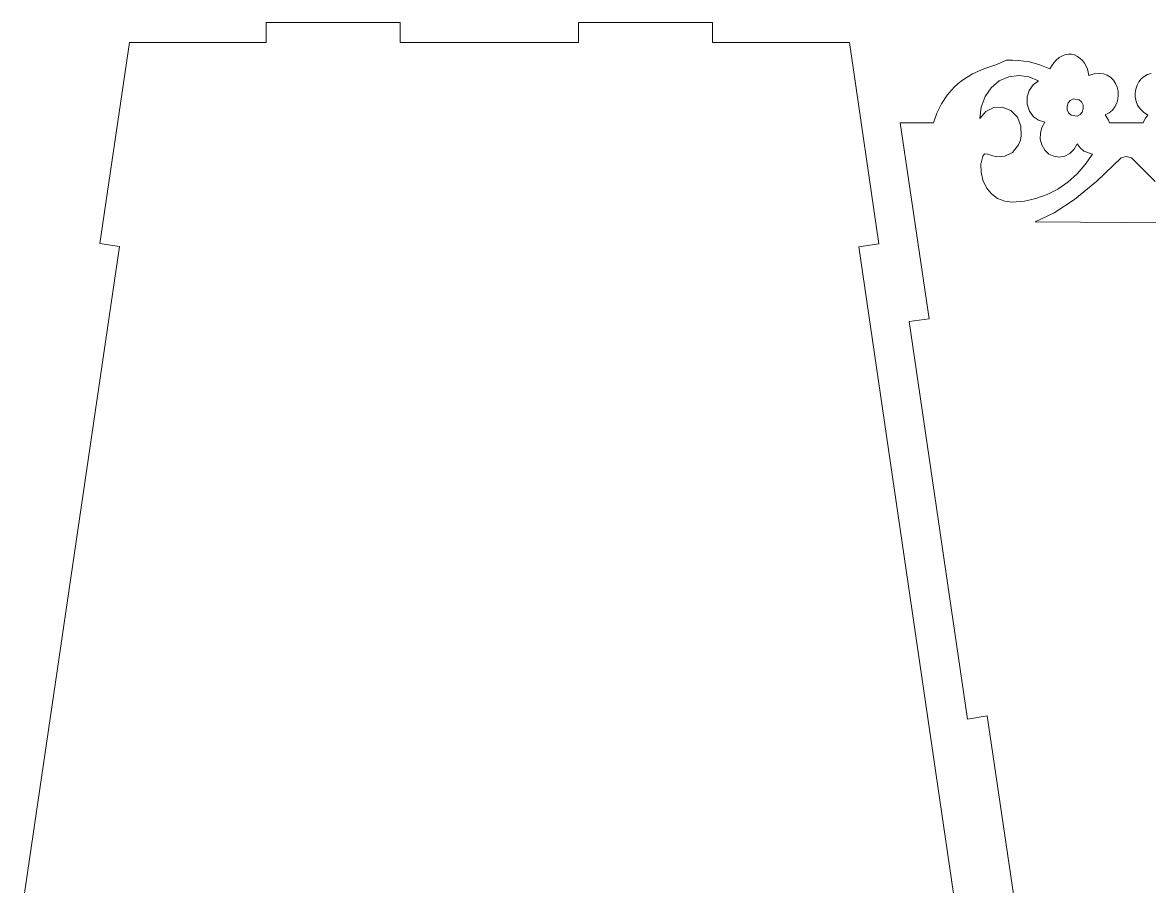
# Model space of a CAD drawing. Header units: inches. Extents: x -3.13 to 3.65, y -3.34 to 4.05.
# Drawn here: x -2.845 to -0.488, y 2.245 to 4.052 of the extents above; entities that cross this region are included whole.
import ezdxf

# ---------------------------------------------------------------- set-up
doc = ezdxf.new("R2010")
doc.units = ezdxf.units.IN
doc.header["$MEASUREMENT"] = 0
doc.layers.add('Katman 1', color=7, linetype='Continuous')

msp = doc.modelspace()

# ---------------------------------------------------------------- linework, layer by layer
at = {"layer": 'Katman 1', "color": 250, "lineweight": 9}
for points in [[(-2.3355, 4.0098), (-2.3355, 4.0098), (-2.3355, 4.0518), (-2.3355, 4.0518)], [(-2.3355, 4.0518), (-2.3355, 4.0518), (-2.0555, 4.0518), (-2.0555, 4.0518)], [(-2.0555, 4.0518), (-2.0555, 4.0518), (-2.0555, 4.0098), (-2.0555, 4.0098)], [(-1.6821, 4.0098), (-1.6821, 4.0098), (-1.6821, 4.0518), (-1.6821, 4.0518)], [(-1.6821, 4.0518), (-1.6821, 4.0518), (-1.4021, 4.0518), (-1.4021, 4.0518)], [(-1.4021, 4.0518), (-1.4021, 4.0518), (-1.4021, 4.0098), (-1.4021, 4.0098)], [(-2.6242, 3.9913), (-2.6242, 3.9913), (-2.6214, 4.0098), (-2.6214, 4.0098)], [(-2.6218, 4.0098), (-2.6218, 4.0098), (-2.6155, 4.0102), (-2.6155, 4.0102)], [(-2.6214, 4.0098), (-2.6214, 4.0098), (-2.6218, 4.0098), (-2.6218, 4.0098)], [(-2.6155, 4.0102), (-2.6155, 4.0102), (-2.3355, 4.0098), (-2.3355, 4.0098)], [(-2.0555, 4.0098), (-2.0555, 4.0098), (-1.6821, 4.0098), (-1.6821, 4.0098)], [(-1.4021, 4.0098), (-1.4021, 4.0098), (-1.1158, 4.0098), (-1.1158, 4.0098)], [(-1.1158, 4.0098), (-1.1158, 4.0098), (-1.1123, 3.9864), (-1.1123, 3.9864)], [(-2.6834, 3.5895), (-2.6834, 3.5895), (-2.6242, 3.9913), (-2.6242, 3.9913)], [(-1.1123, 3.9864), (-1.1123, 3.9864), (-1.0542, 3.5888), (-1.0542, 3.5888)], [(-0.6703, 3.9825), (-0.6703, 3.9825), (-0.664, 3.985), (-0.664, 3.985)], [(-0.664, 3.985), (-0.664, 3.985), (-0.6574, 3.986), (-0.6574, 3.986)], [(-0.6574, 3.986), (-0.6574, 3.986), (-0.6511, 3.9857), (-0.6511, 3.9857)], [(-0.6511, 3.9857), (-0.6511, 3.9857), (-0.6448, 3.984), (-0.6448, 3.984)], [(-0.6448, 3.984), (-0.6448, 3.984), (-0.6388, 3.9808), (-0.6388, 3.9808)], [(-0.8348, 3.9552), (-0.8348, 3.9552), (-0.8075, 3.964), (-0.8075, 3.964)], [(-0.8075, 3.964), (-0.8075, 3.964), (-0.7879, 3.9731), (-0.7879, 3.9731)], [(-0.7879, 3.9731), (-0.7879, 3.9731), (-0.7749, 3.9734), (-0.7749, 3.9734)], [(-0.7749, 3.9734), (-0.7749, 3.9734), (-0.7628, 3.9727), (-0.7628, 3.9727)], [(-0.7628, 3.9727), (-0.7628, 3.9727), (-0.7393, 3.9693), (-0.7393, 3.9693)], [(-0.7393, 3.9693), (-0.7393, 3.9693), (-0.7172, 3.9633), (-0.7172, 3.9633)], [(-0.7172, 3.9633), (-0.7172, 3.9633), (-0.6962, 3.9552), (-0.6962, 3.9552)], [(-0.6962, 3.9552), (-0.6962, 3.9552), (-0.6903, 3.9651), (-0.6903, 3.9651)], [(-0.6903, 3.9651), (-0.6903, 3.9651), (-0.684, 3.9727), (-0.684, 3.9727)], [(-0.684, 3.9727), (-0.684, 3.9727), (-0.6773, 3.9787), (-0.6773, 3.9787)], [(-0.6773, 3.9787), (-0.6773, 3.9787), (-0.6703, 3.9825), (-0.6703, 3.9825)], [(-0.6388, 3.9808), (-0.6388, 3.9808), (-0.6332, 3.9769), (-0.6332, 3.9769)], [(-0.6332, 3.9769), (-0.6332, 3.9769), (-0.6283, 3.9724), (-0.6283, 3.9724)], [(-0.6283, 3.9724), (-0.6283, 3.9724), (-0.6241, 3.9668), (-0.6241, 3.9668)], [(-0.6241, 3.9668), (-0.6241, 3.9668), (-0.6203, 3.9608), (-0.6203, 3.9608)], [(-0.6203, 3.9608), (-0.6203, 3.9608), (-0.6178, 3.9545), (-0.6178, 3.9545)], [(-0.8793, 3.9314), (-0.8793, 3.9314), (-0.8586, 3.9444), (-0.8586, 3.9444)], [(-0.8586, 3.9444), (-0.8586, 3.9444), (-0.8348, 3.9552), (-0.8348, 3.9552)], [(-0.8023, 3.9297), (-0.8023, 3.9297), (-0.7823, 3.9384), (-0.7823, 3.9384)], [(-0.7823, 3.9384), (-0.7823, 3.9384), (-0.761, 3.9413), (-0.761, 3.9413)], [(-0.761, 3.9413), (-0.761, 3.9413), (-0.7406, 3.9384), (-0.7406, 3.9384)], [(-0.7406, 3.9384), (-0.7406, 3.9384), (-0.72, 3.9297), (-0.72, 3.9297)], [(-0.6178, 3.9545), (-0.6178, 3.9545), (-0.6161, 3.9479), (-0.6161, 3.9479)], [(-0.6161, 3.9479), (-0.6161, 3.9479), (-0.615, 3.9409), (-0.615, 3.9409)], [(-0.615, 3.9409), (-0.615, 3.9409), (-0.6039, 3.9444), (-0.6039, 3.9444)], [(-0.6039, 3.9444), (-0.6039, 3.9444), (-0.5937, 3.9455), (-0.5937, 3.9455)], [(-0.5937, 3.9455), (-0.5937, 3.9455), (-0.5846, 3.9447), (-0.5846, 3.9447)], [(-0.5846, 3.9447), (-0.5846, 3.9447), (-0.5765, 3.9416), (-0.5765, 3.9416)], [(-0.5765, 3.9416), (-0.5765, 3.9416), (-0.5695, 3.9374), (-0.5695, 3.9374)], [(-0.5695, 3.9374), (-0.5695, 3.9374), (-0.5636, 3.9314), (-0.5636, 3.9314)], [(-0.5055, 3.9339), (-0.5055, 3.9339), (-0.4992, 3.9391), (-0.4992, 3.9391)], [(-0.4992, 3.9391), (-0.4992, 3.9391), (-0.4922, 3.943), (-0.4922, 3.943)], [(-0.4922, 3.943), (-0.4922, 3.943), (-0.4845, 3.9451), (-0.4845, 3.9451)], [(-0.9114, 3.9), (-0.9114, 3.9), (-0.8967, 3.9164), (-0.8967, 3.9164)], [(-0.8967, 3.9164), (-0.8967, 3.9164), (-0.8884, 3.9241), (-0.8884, 3.9241)], [(-0.8884, 3.9241), (-0.8884, 3.9241), (-0.8793, 3.9314), (-0.8793, 3.9314)], [(-0.832, 3.8968), (-0.832, 3.8968), (-0.8194, 3.915), (-0.8194, 3.915)], [(-0.8194, 3.915), (-0.8194, 3.915), (-0.8023, 3.9297), (-0.8023, 3.9297)], [(-0.7316, 3.9213), (-0.7316, 3.9213), (-0.7396, 3.9097), (-0.7396, 3.9097)], [(-0.72, 3.9297), (-0.72, 3.9297), (-0.7316, 3.9213), (-0.7316, 3.9213)], [(-0.5636, 3.9314), (-0.5636, 3.9314), (-0.559, 3.9244), (-0.559, 3.9244)], [(-0.559, 3.9244), (-0.559, 3.9244), (-0.5559, 3.9167), (-0.5559, 3.9167)], [(-0.5559, 3.9167), (-0.5559, 3.9167), (-0.5538, 3.9083), (-0.5538, 3.9083)], [(-0.5181, 3.9041), (-0.5181, 3.9041), (-0.517, 3.9125), (-0.517, 3.9125)], [(-0.517, 3.9125), (-0.517, 3.9125), (-0.5142, 3.9206), (-0.5142, 3.9206)], [(-0.5142, 3.9206), (-0.5142, 3.9206), (-0.5101, 3.9276), (-0.5101, 3.9276)], [(-0.5101, 3.9276), (-0.5101, 3.9276), (-0.5055, 3.9339), (-0.5055, 3.9339)], [(-0.9234, 3.8817), (-0.9234, 3.8817), (-0.9114, 3.9), (-0.9114, 3.9)], [(-0.8404, 3.8748), (-0.8404, 3.8748), (-0.832, 3.8968), (-0.832, 3.8968)], [(-0.7396, 3.9097), (-0.7396, 3.9097), (-0.7442, 3.8961), (-0.7442, 3.8961)], [(-0.7442, 3.8961), (-0.7442, 3.8961), (-0.7442, 3.8811), (-0.7442, 3.8811)], [(-0.6584, 3.8839), (-0.6584, 3.8839), (-0.6539, 3.8891), (-0.6539, 3.8891)], [(-0.6539, 3.8891), (-0.6539, 3.8891), (-0.6479, 3.8926), (-0.6479, 3.8926)], [(-0.6479, 3.8926), (-0.6479, 3.8926), (-0.6353, 3.8905), (-0.6353, 3.8905)], [(-0.6353, 3.8905), (-0.6353, 3.8905), (-0.6301, 3.8859), (-0.6301, 3.8859)], [(-0.5541, 3.8916), (-0.5541, 3.8916), (-0.5563, 3.8831), (-0.5563, 3.8831)], [(-0.5534, 3.9), (-0.5534, 3.9), (-0.5541, 3.8916), (-0.5541, 3.8916)], [(-0.5538, 3.9083), (-0.5538, 3.9083), (-0.5534, 3.9), (-0.5534, 3.9)], [(-0.5181, 3.8957), (-0.5181, 3.8957), (-0.5181, 3.9041), (-0.5181, 3.9041)], [(-0.516, 3.887), (-0.516, 3.887), (-0.5181, 3.8957), (-0.5181, 3.8957)], [(-0.9328, 3.8625), (-0.9328, 3.8625), (-0.9234, 3.8817), (-0.9234, 3.8817)], [(-0.8432, 3.8513), (-0.8432, 3.8513), (-0.8404, 3.8748), (-0.8404, 3.8748)], [(-0.8306, 3.8656), (-0.8306, 3.8656), (-0.8432, 3.8513), (-0.8432, 3.8513)], [(-0.8138, 3.8741), (-0.8138, 3.8741), (-0.8306, 3.8656), (-0.8306, 3.8656)], [(-0.796, 3.8748), (-0.796, 3.8748), (-0.8138, 3.8741), (-0.8138, 3.8741)], [(-0.7781, 3.8681), (-0.7781, 3.8681), (-0.796, 3.8748), (-0.796, 3.8748)], [(-0.7645, 3.8537), (-0.7645, 3.8537), (-0.7781, 3.8681), (-0.7781, 3.8681)], [(-0.7442, 3.8811), (-0.7442, 3.8811), (-0.7389, 3.8667), (-0.7389, 3.8667)], [(-0.7389, 3.8667), (-0.7389, 3.8667), (-0.7309, 3.8548), (-0.7309, 3.8548)], [(-0.6602, 3.8769), (-0.6602, 3.8769), (-0.6584, 3.8839), (-0.6584, 3.8839)], [(-0.6602, 3.8691), (-0.6602, 3.8691), (-0.6602, 3.8769), (-0.6602, 3.8769)], [(-0.6574, 3.8632), (-0.6574, 3.8632), (-0.6602, 3.8691), (-0.6602, 3.8691)], [(-0.6301, 3.8859), (-0.6301, 3.8859), (-0.6269, 3.879), (-0.6269, 3.879)], [(-0.6269, 3.8712), (-0.6269, 3.8712), (-0.6287, 3.8646), (-0.6287, 3.8646)], [(-0.6269, 3.879), (-0.6269, 3.879), (-0.6269, 3.8712), (-0.6269, 3.8712)], [(-0.5653, 3.8688), (-0.5653, 3.8688), (-0.5723, 3.8632), (-0.5723, 3.8632)], [(-0.5605, 3.8758), (-0.5605, 3.8758), (-0.5653, 3.8688), (-0.5653, 3.8688)], [(-0.5563, 3.8831), (-0.5563, 3.8831), (-0.5605, 3.8758), (-0.5605, 3.8758)], [(-0.5129, 3.879), (-0.5129, 3.879), (-0.516, 3.887), (-0.516, 3.887)], [(-0.5076, 3.8712), (-0.5076, 3.8712), (-0.5129, 3.879), (-0.5129, 3.879)], [(-0.5006, 3.8643), (-0.5006, 3.8643), (-0.5076, 3.8712), (-0.5076, 3.8712)], [(-1.0095, 3.8418), (-1.0095, 3.8418), (-0.9398, 3.8418), (-0.9398, 3.8418)], [(-0.9492, 3.4324), (-0.9492, 3.4324), (-1.0095, 3.8418), (-1.0095, 3.8418)], [(-0.9398, 3.8418), (-0.9398, 3.8418), (-0.9328, 3.8625), (-0.9328, 3.8625)], [(-0.7571, 3.8349), (-0.7571, 3.8349), (-0.7645, 3.8537), (-0.7645, 3.8537)], [(-0.7309, 3.8548), (-0.7309, 3.8548), (-0.72, 3.8474), (-0.72, 3.8474)], [(-0.72, 3.8474), (-0.72, 3.8474), (-0.7067, 3.8433), (-0.7067, 3.8433)], [(-0.7067, 3.8433), (-0.7067, 3.8433), (-0.713, 3.8324), (-0.713, 3.8324)], [(-0.6521, 3.8583), (-0.6521, 3.8583), (-0.6574, 3.8632), (-0.6574, 3.8632)], [(-0.6392, 3.8562), (-0.6392, 3.8562), (-0.6521, 3.8583), (-0.6521, 3.8583)], [(-0.6329, 3.8597), (-0.6329, 3.8597), (-0.6392, 3.8562), (-0.6392, 3.8562)], [(-0.6287, 3.8646), (-0.6287, 3.8646), (-0.6329, 3.8597), (-0.6329, 3.8597)], [(-0.5723, 3.8632), (-0.5723, 3.8632), (-0.5811, 3.8587), (-0.5811, 3.8587)], [(-0.5811, 3.8587), (-0.5811, 3.8587), (-0.5737, 3.8474), (-0.5737, 3.8474)], [(-0.5737, 3.8474), (-0.5737, 3.8474), (-0.5716, 3.8418), (-0.5716, 3.8418)], [(-0.5716, 3.8418), (-0.5716, 3.8418), (-0.5013, 3.8418), (-0.5013, 3.8418)], [(-0.5013, 3.8418), (-0.5013, 3.8418), (-0.5002, 3.8454), (-0.5002, 3.8454)], [(-0.4918, 3.8579), (-0.4918, 3.8579), (-0.5006, 3.8643), (-0.5006, 3.8643)], [(-0.5002, 3.8454), (-0.5002, 3.8454), (-0.4964, 3.8517), (-0.4964, 3.8517)], [(-0.4964, 3.8517), (-0.4964, 3.8517), (-0.4918, 3.8579), (-0.4918, 3.8579)], [(-0.7564, 3.8152), (-0.7564, 3.8152), (-0.7571, 3.8349), (-0.7571, 3.8349)], [(-0.7162, 3.8205), (-0.7162, 3.8205), (-0.7165, 3.8082), (-0.7165, 3.8082)], [(-0.713, 3.8324), (-0.713, 3.8324), (-0.7162, 3.8205), (-0.7162, 3.8205)], [(-0.7749, 3.7802), (-0.7749, 3.7802), (-0.7624, 3.796), (-0.7624, 3.796)], [(-0.7624, 3.796), (-0.7624, 3.796), (-0.7582, 3.8058), (-0.7582, 3.8058)], [(-0.7582, 3.8058), (-0.7582, 3.8058), (-0.7564, 3.8152), (-0.7564, 3.8152)], [(-0.7165, 3.8082), (-0.7165, 3.8082), (-0.713, 3.796), (-0.713, 3.796)], [(-0.713, 3.796), (-0.713, 3.796), (-0.7067, 3.7851), (-0.7067, 3.7851)], [(-0.6458, 3.7869), (-0.6458, 3.7869), (-0.6395, 3.7981), (-0.6395, 3.7981)], [(-0.6395, 3.7981), (-0.6395, 3.7981), (-0.6329, 3.7897), (-0.6329, 3.7897)], [(-0.8411, 3.7558), (-0.8411, 3.7558), (-0.8369, 3.7725), (-0.8369, 3.7725)], [(-0.8369, 3.7725), (-0.8369, 3.7725), (-0.833, 3.7774), (-0.833, 3.7774)], [(-0.833, 3.7774), (-0.833, 3.7774), (-0.8268, 3.7768), (-0.8268, 3.7768)], [(-0.8268, 3.7768), (-0.8268, 3.7768), (-0.809, 3.7708), (-0.809, 3.7708)], [(-0.809, 3.7708), (-0.809, 3.7708), (-0.7907, 3.7722), (-0.7907, 3.7722)], [(-0.7907, 3.7722), (-0.7907, 3.7722), (-0.7749, 3.7802), (-0.7749, 3.7802)], [(-0.7067, 3.7851), (-0.7067, 3.7851), (-0.6983, 3.7768), (-0.6983, 3.7768)], [(-0.6983, 3.7768), (-0.6983, 3.7768), (-0.6882, 3.7722), (-0.6882, 3.7722)], [(-0.6882, 3.7722), (-0.6882, 3.7722), (-0.6766, 3.7701), (-0.6766, 3.7701)], [(-0.6766, 3.7701), (-0.6766, 3.7701), (-0.6651, 3.7722), (-0.6651, 3.7722)], [(-0.6651, 3.7722), (-0.6651, 3.7722), (-0.6549, 3.7782), (-0.6549, 3.7782)], [(-0.6549, 3.7782), (-0.6549, 3.7782), (-0.6458, 3.7869), (-0.6458, 3.7869)], [(-0.6329, 3.7897), (-0.6329, 3.7897), (-0.6255, 3.7831), (-0.6255, 3.7831)], [(-0.6255, 3.7831), (-0.6255, 3.7831), (-0.607, 3.7768), (-0.607, 3.7768)], [(-0.607, 3.7768), (-0.607, 3.7768), (-0.6224, 3.755), (-0.6224, 3.755)], [(-0.5471, 3.7687), (-0.5471, 3.7687), (-0.5366, 3.7719), (-0.5366, 3.7719)], [(-0.5366, 3.7719), (-0.5366, 3.7719), (-0.5258, 3.7687), (-0.5258, 3.7687)], [(-0.8404, 3.7386), (-0.8404, 3.7386), (-0.8411, 3.7558), (-0.8411, 3.7558)], [(-0.6224, 3.755), (-0.6224, 3.755), (-0.6395, 3.7351), (-0.6395, 3.7351)], [(-0.5979, 3.7201), (-0.5979, 3.7201), (-0.5471, 3.7687), (-0.5471, 3.7687)], [(-0.5258, 3.7687), (-0.5258, 3.7687), (-0.4761, 3.7194), (-0.4761, 3.7194)], [(-0.8365, 3.7222), (-0.8365, 3.7222), (-0.8404, 3.7386), (-0.8404, 3.7386)], [(-0.6395, 3.7351), (-0.6395, 3.7351), (-0.6591, 3.7183), (-0.6591, 3.7183)], [(-0.8292, 3.7064), (-0.8292, 3.7064), (-0.8365, 3.7222), (-0.8365, 3.7222)], [(-0.8184, 3.6935), (-0.8184, 3.6935), (-0.8292, 3.7064), (-0.8292, 3.7064)], [(-0.6798, 3.7036), (-0.6798, 3.7036), (-0.7022, 3.6921), (-0.7022, 3.6921)], [(-0.6591, 3.7183), (-0.6591, 3.7183), (-0.6798, 3.7036), (-0.6798, 3.7036)], [(-0.6448, 3.6816), (-0.6448, 3.6816), (-0.5979, 3.7201), (-0.5979, 3.7201)], [(-0.8058, 3.6837), (-0.8058, 3.6837), (-0.8184, 3.6935), (-0.8184, 3.6935)], [(-0.7907, 3.6784), (-0.7907, 3.6784), (-0.8058, 3.6837), (-0.8058, 3.6837)], [(-0.7753, 3.6763), (-0.7753, 3.6763), (-0.7907, 3.6784), (-0.7907, 3.6784)], [(-0.7498, 3.6784), (-0.7498, 3.6784), (-0.7753, 3.6763), (-0.7753, 3.6763)], [(-0.7259, 3.6837), (-0.7259, 3.6837), (-0.7498, 3.6784), (-0.7498, 3.6784)], [(-0.7022, 3.6921), (-0.7022, 3.6921), (-0.7259, 3.6837), (-0.7259, 3.6837)], [(-0.6875, 3.6539), (-0.6875, 3.6539), (-0.6448, 3.6816), (-0.6448, 3.6816)], [(-0.727, 3.635), (-0.727, 3.635), (-0.6875, 3.6539), (-0.6875, 3.6539)], [(-0.348, 3.6325), (-0.348, 3.6325), (-0.727, 3.635), (-0.727, 3.635)], [(-2.8451, 2.2026), (-2.8451, 2.2026), (-2.6421, 3.5832), (-2.6421, 3.5832)], [(-2.6421, 3.5832), (-2.6421, 3.5832), (-2.6834, 3.5895), (-2.6834, 3.5895)], [(-1.0542, 3.5888), (-1.0542, 3.5888), (-1.0959, 3.5829), (-1.0959, 3.5829)], [(-1.0959, 3.5829), (-1.0959, 3.5829), (-0.8936, 2.2019), (-0.8936, 2.2019)], [(-0.9909, 3.4264), (-0.9909, 3.4264), (-0.9492, 3.4324), (-0.9492, 3.4324)], [(-0.8687, 2.5952), (-0.8687, 2.5952), (-0.9909, 3.4264), (-0.9909, 3.4264)], [(-0.8275, 2.6016), (-0.8275, 2.6016), (-0.8687, 2.5952), (-0.8687, 2.5952)], [(-0.7665, 2.1861), (-0.7665, 2.1861), (-0.8275, 2.6016), (-0.8275, 2.6016)]]:
    msp.add_open_spline(points, degree=3, dxfattribs=at)

doc.saveas('drawing.dxf')
